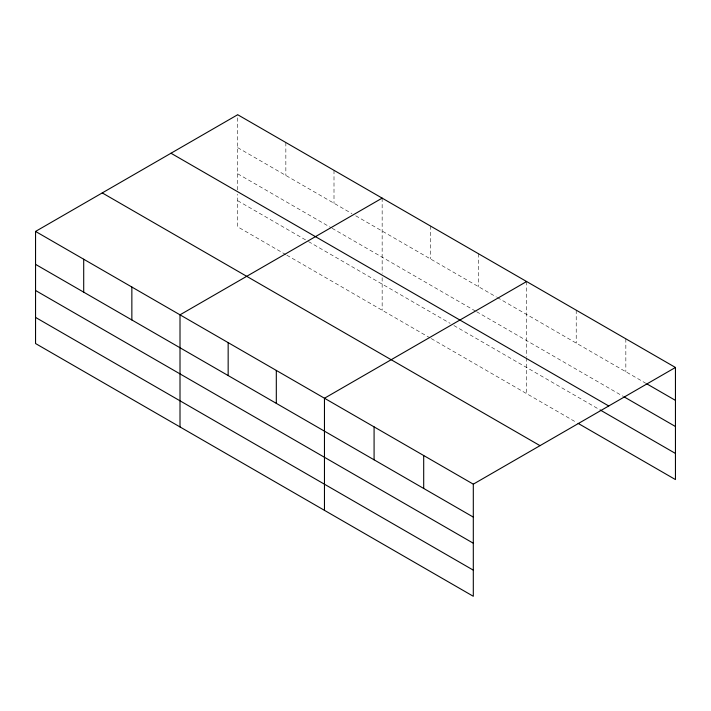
<?xml version="1.0" encoding="UTF-8"?>
<svg xmlns="http://www.w3.org/2000/svg" width="711" height="711" viewBox="0 0 711 711"><rect width="100%" height="100%" fill="white"/><g stroke="black" fill="none" stroke-linecap="round" stroke-linejoin="round"><path stroke-width="0.53" stroke-dasharray="3.56 2.67" d="M237.696 189.935L237.696 114.72M237.696 147.648L351.936 213.611M355.713 215.789L496.402 297.011M497.345 297.554L645.872 383.309M237.696 173.777L331.166 227.742M332.108 228.293L475.623 311.151M476.574 311.694L622.978 396.223M237.696 200.706L307.561 241.038M308.512 241.589L450.134 323.354M453.911 325.531L599.124 409.367M285.849 254.636L237.696 226.836L237.696 194.245M286.791 255.178L430.306 338.036M431.248 338.578L576.221 422.281M625.84 338.818L625.84 371.737M576.221 310.174L576.221 343.093M526.611 281.529L526.611 356.735M526.611 357.82L526.611 393.636M478.459 253.729L478.459 286.649M430.306 225.929L430.306 258.848M382.154 198.129L382.154 273.335M382.154 277.645L382.154 310.236M334.001 170.329L334.001 203.248M285.849 142.52L285.849 175.448"/><path stroke-width="1.07" d="M35.55 231.43L473.304 484.164L473.304 596.28L35.55 343.537L35.55 231.43L237.696 114.72L675.45 367.463L675.45 479.57L578.132 423.383M382.154 198.129L180.007 314.831L180.007 426.947M526.611 281.529L324.465 398.24L324.465 510.347M473.304 484.164L675.45 367.463M646.823 383.86L675.45 400.382M623.929 396.774L675.45 426.511M170.987 153.238L608.74 405.972M600.075 409.918L675.45 453.44M102.26 192.921L540.013 445.655M35.55 264.359L473.304 517.093M35.55 290.488L473.304 543.222M35.55 317.408L473.304 570.142M423.694 455.52L423.694 488.448M374.084 426.876L374.084 459.804M276.312 370.431L276.312 403.359M228.16 342.631L228.16 375.559M131.855 287.031L131.855 319.959M83.702 259.231L83.702 292.159"/></g></svg>
